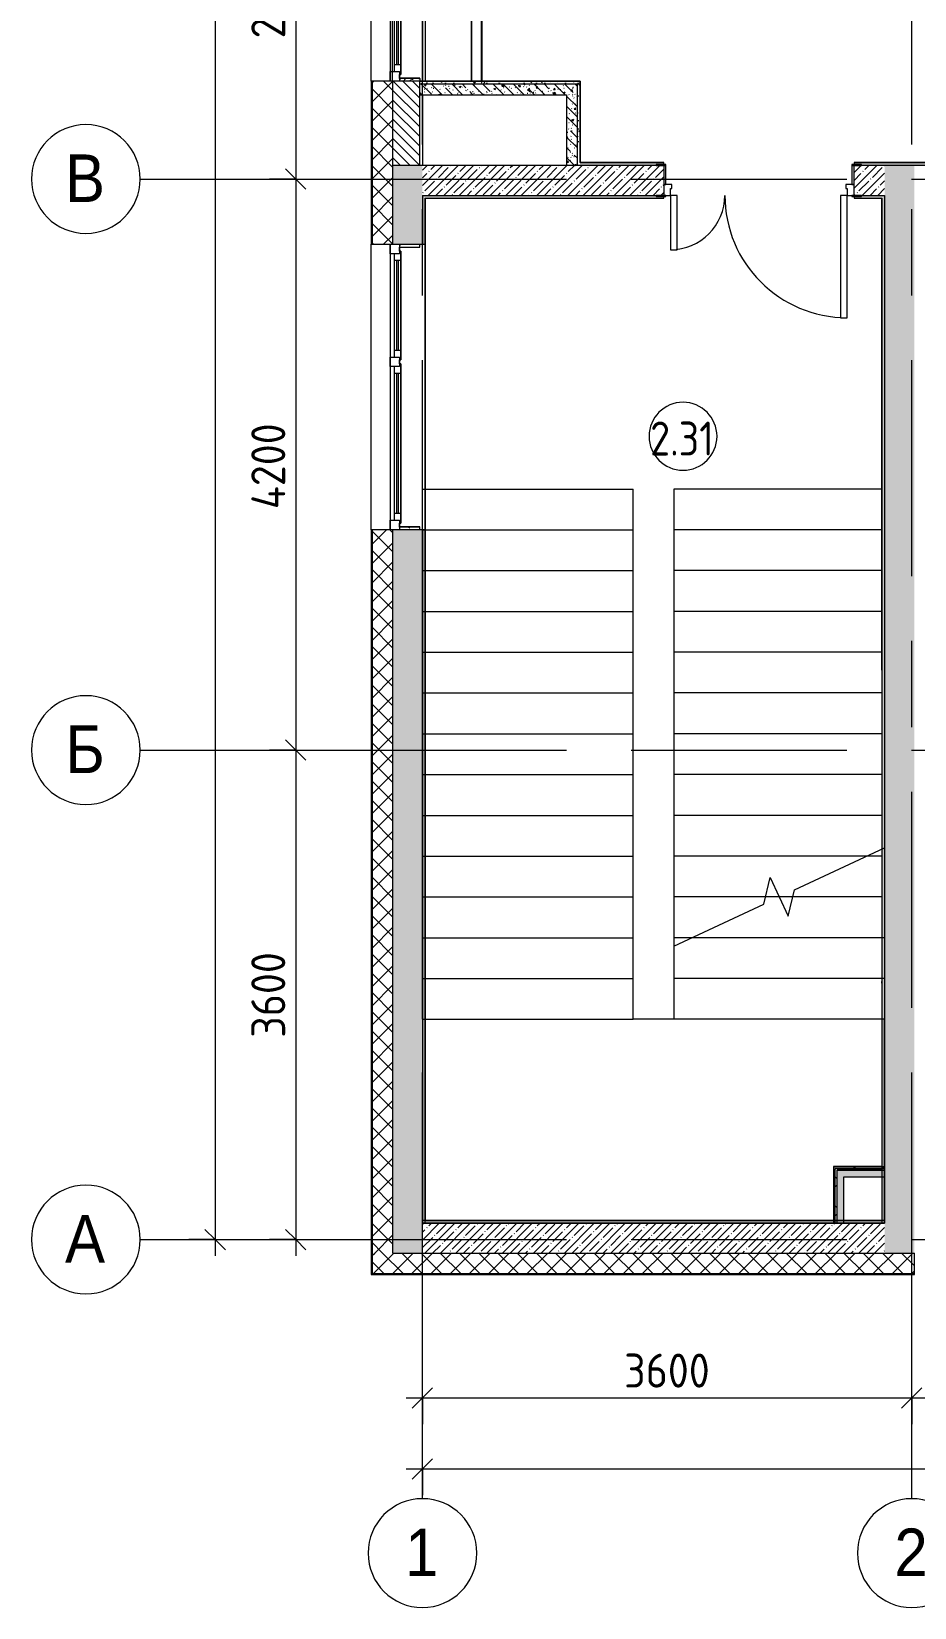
# Model space of a CAD drawing. Header units: millimetres. Extents: x -2766 to 205613, y -8553 to 29000.
# Drawn here: x -2766 to 3730, y -2706 to 8885 of the extents above; entities that cross this region are included whole.
import ezdxf

# ---------------------------------------------------------------- set-up
doc = ezdxf.new("R2010")
doc.units = ezdxf.units.MM
doc.linetypes.add('Осевая', pattern=[3175, 635, -476.25, 1587.5, -476.25])
for name, color, linetype, lineweight in [('A-ANNO-DIMS', 7, 'Continuous', 9), ('A-ANNO-DIMS-100', 7, 'Continuous', 9), ('A-AREA-IDEN', 7, 'Continuous', 9), ('A-GLAZ', 7, 'Continuous', 9), ('A-GLAZ-1', 7, 'Continuous', 13), ('A-WALL', 7, 'Continuous', 9), ('I-WALL', 7, 'Continuous', 9), ('S-STRS-1', 7, 'Continuous', 9), ('S-STRS-MBND', 7, 'Continuous', 9), ('Оси', 7, 'Continuous', 9), ('Оси-1', 7, 'Continuous', 20), ('Оси-2', 7, 'Осевая', 9)]:
    doc.layers.add(name, color=color, linetype=linetype, lineweight=lineweight)
for name, color, linetype, lineweight, true_color in [('A-DOOR-1', 7, 'Continuous', 9, 0xc0c0c0), ('A-DOOR-FRAM-1', 7, 'Continuous', 9, 0xc0c0c0), ('A-WALL-1', 9, 'Continuous', 9, 0x808080), ('A-WALL-FNSH-1', 9, 'Continuous', 9, 0x808080)]:
    doc.layers.add(name, color=color, linetype=linetype, lineweight=lineweight, true_color=true_color)
doc.styles.add('Arial', font='arial.ttf', dxfattribs={"width": 0.9, "height": 350})
doc.styles.add('GOST Common_1', font='GOST_Common.ttf', dxfattribs={"width": 0.9, "height": 250})
doc.styles.add('ISOCPEUR', font='isocpeur.ttf', dxfattribs={"width": 0.9, "height": 250})
doc.dimstyles.new('ISO-2_5_0_9К_БОЛЬШОЙ', dxfattribs={"dimscale": 304.8, "dimtxt": 248.995294, "dimasz": 0.492126, "dimexe": 0.393701, "dimexo": 0.984252, "dimgap": 0, "dimtad": 1, "dimdec": 0, "dimrnd": 10, "dimzin": 0, "dimdsep": 46, "dimtxsty": 'ISOCPEUR', "dimblk1": 'OBLIQUE', "dimblk2": 'OBLIQUE', "dimsah": 1, "dimcen": 0.09, "dimdle": 0.393701, "dimazin": 0, "dimtfac": 1, "dimtdec": 4, "dimtix": 1, "dimtmove": 0, "dimatfit": 3, "dimfxl": 1, "dimtvp": 1, "dimtolj": 1, "dimtzin": 0, "dimarcsym": 2})
doc.dimstyles.new('ISO-2_5_0_9К_БОЛЬШОЙ_1', dxfattribs={"dimscale": 304.8, "dimtxt": 248.995294, "dimasz": 0.492126, "dimexe": 0.393701, "dimexo": 0.984252, "dimgap": 0, "dimtad": 1, "dimdec": 0, "dimrnd": 10, "dimzin": 0, "dimdsep": 46, "dimtxsty": 'ISOCPEUR', "dimblk1": 'OBLIQUE', "dimblk2": 'OBLIQUE', "dimsah": 1, "dimcen": 0.09, "dimdle": 0.393701, "dimazin": 0, "dimtfac": 1, "dimtdec": 4, "dimtix": 1, "dimtmove": 2, "dimatfit": 3, "dimfxl": 1, "dimtvp": 1, "dimtolj": 1, "dimtzin": 0, "dimarcsym": 2})
pattern_1 = [(45, (0, 0), (-70.71068, 70.71068), []), (135, (0, 0), (-70.71068, -70.71068), [])]
pattern_2 = [(45, (0, 0), (-57.0246, 57.0246), []), (45, (57.025, 0), (-57.0246, 57.0246), [100.806, -20.161, 3.353, -16.808])]
pattern_3 = [(135, (0, 0), (-75.4342, -75.4342), [106.68, -17.78, 3.556, -17.78]), (135, (0, 75.39), (-75.4342, -75.4342), []), (50, (0, 0), (127.5292, -11.1576), [13.335, -146.685]), (355, (0, 0), (-24.6697, 133.74), [10.668, -117.348]), (100.451, (10.63, -0.93), (102.8597, 122.5818), [11.333, -124.663]), (46.184, (0, 35.56), (189.7552, -29.4304), [20.002, -220.027]), (96.636, (15.81, 33.1), (166.182, 173.1996), [17, -186.995]), (351.184, (0, 35.56), (166.184, 173.1976), [16.002, -176.022]), (21, (17.78, 26.67), (106.1303, -71.586), [13.335, -146.685]), (326, (17.78, 26.67), (43.2619, 128.9318), [10.668, -117.348]), (71.451, (26.62, 20.7), (149.392, 57.345), [11.333, -124.663]), (37.5, (0, 0), (2.16223, 59.18836), [3.353, -112.573, 3.353, -115.773, -117.792]), (37.5, (0, 0), (2.16223, 59.18836), [-235.052, 3.353, -114.44]), (7.5, (0, 0), (46.77386, 70.12615), [3.353, -64.567, 3.353, -109.906, -44.894]), (7.5, (0, 0), (46.77386, 70.12615), [-181.178, 3.353, -41.542]), (327.5, (-39.65, 0), (94.91367, -4.0101), [3.353, -41.097, 3.353, -135.331, -184.023]), (327.5, (-39.65, 0), (94.91367, -4.0101), [-183.134, 3.353, -180.67]), (317.5, (-57.43, 0), (103.6906, 17.7988), [3.353, -54.432, 3.353, -88.748, -130.683]), (317.5, (-57.43, 0), (103.6906, 17.7988), [-149.885, 3.353, -127.33])]
pattern_4 = [(0, (0, 0), (121.92, 30.48), [10.058, -81.382, 10.058, -81.382, -487.68]), (0, (0, 0), (121.92, 30.48), [-182.88, 10.058, -172.822, 10.058, -81.382, -213.36]), (0, (0, 0), (121.92, 30.48), [-457.2, 10.058, -50.902, 10.058, -142.342]), (120, (45.72, 15.24), (-87.356454, 90.345817), [10.058, -81.382, 10.058, -81.382, -487.68]), (120, (45.72, 15.24), (-87.356454, 90.345817), [-182.88, 10.058, -172.822, 10.058, -81.382, -213.36]), (120, (45.72, 15.24), (-87.356454, 90.345817), [-457.2, 10.058, -50.902, 10.058, -142.342]), (240, (60.96, 76.2), (-34.563546, -120.825817), [10.058, -81.382, 10.058, -81.382, -487.68]), (240, (60.96, 76.2), (-34.563546, -120.825817), [-182.88, 10.058, -172.822, 10.058, -81.382, -213.36]), (240, (60.96, 76.2), (-34.563546, -120.825817), [-457.2, 10.058, -50.902, 10.058, -142.342])]
pattern_5 = [(45, (0, 0), (-106.066, 106.066), []), (135, (0, 0), (-106.066, -106.066), [])]

# ---------------------------------------------------------------- blocks, each defined once
blk = doc.blocks.new('110_Дверь_СКБ_2Ст - Д-1 Лестничная клетка EIS60-24280000-План расстановки мебели и оборудования 2 этажа в осях 1-12')
at = {"layer": 'A-DOOR-1'}
for p, q in [((-637.5, 1010), (-637.5, 110)), ((-587.5, 1010), (-637.5, 1010)), ((-587.5, 110), (-587.5, 1010)), ((662.5, 510), (612.5, 510)), ((612.5, 510), (612.5, 110)), ((662.5, 110), (662.5, 510)), ((-637.5, 110), (-587.5, 110)), ((612.5, 110), (662.5, 110))]:
    blk.add_line(p, q, dxfattribs=at)
for centre, radius, start, end in [((-637.5, 110), 900, 0, 90), ((662.5, 110), 400, 90, 180)]:
    blk.add_arc(centre, radius, start, end, dxfattribs=at)
at = {"layer": 'A-DOOR-FRAM-1'}
for p, q in [((-672.5, 118), (-742.5, 118)), ((-742.5, 118), (-742.5, 110)), ((-672.5, 110), (-672.5, 118)), ((767.5, 118), (697.5, 118)), ((697.5, 118), (697.5, 110)), ((767.5, 110), (767.5, 118)), ((-742.5, 110), (-672.5, 110)), ((-637.5, 110), (-687.5, 110)), ((-687.5, 110), (-687.5, 30)), ((-687.5, 30), (-627.5, 30)), ((-672.5, 30), (-687.5, 30)), ((-687.5, 30), (-687.5, -110)), ((-672.5, -110), (-672.5, 30)), ((-637.5, 60), (-637.5, 110)), ((-627.5, 60), (-637.5, 60)), ((-627.5, 30), (-627.5, 60)), ((662.5, 60), (652.5, 60)), ((652.5, 60), (652.5, 30)), ((652.5, 30), (712.5, 30)), ((662.5, 110), (662.5, 60)), ((712.5, 110), (662.5, 110)), ((697.5, 110), (767.5, 110)), ((712.5, 30), (697.5, 30)), ((697.5, 30), (697.5, -110)), ((712.5, 30), (712.5, 110)), ((712.5, -110), (712.5, 30)), ((-672.5, -110), (-742.5, -110)), ((-742.5, -110), (-742.5, -118)), ((-687.5, -110), (-672.5, -110)), ((-672.5, -118), (-672.5, -110)), ((697.5, -110), (712.5, -110)), ((767.5, -110), (697.5, -110)), ((697.5, -110), (697.5, -118)), ((767.5, -118), (767.5, -110)), ((-742.5, -118), (-672.5, -118)), ((697.5, -118), (767.5, -118))]:
    blk.add_line(p, q, dxfattribs=at)
blk = doc.blocks.new('120_Окно_СКБ_2Ст - 120_Окно_СКБ_2Ст 2100х2500 _мал створка справа_-22445857-План расстановки мебели и оборудования 2 этажа в осях 1-12')
at = {"layer": 'A-GLAZ'}
for p, q in [((1050, -57), (-1050, -57)), ((-930, -107), (100, -107)), ((270, -107), (930, -107)), ((-1030, -127), (-1000, -127)), ((100, -117), (-930, -117)), ((170, -127), (200, -127)), ((930, -117), (270, -117)), ((1000, -127), (1030, -127))]:
    blk.add_line(p, q, dxfattribs=at)
at = {"layer": 'A-GLAZ-1'}
for p, q in [((-1050, -127), (-1050, -57)), ((-1050, -57), (-980, -57)), ((-980, -57), (-980, -127)), ((150, -87), (-980, -87)), ((-980, -87), (-980, -127)), ((-930, -137), (-930, -87)), ((100, -137), (100, -87)), ((150, -127), (150, -57)), ((150, -57), (220, -57)), ((150, -127), (150, -87)), ((220, -57), (220, -127)), ((980, -87), (220, -87)), ((220, -87), (220, -127)), ((270, -137), (270, -87)), ((930, -137), (930, -87)), ((980, -127), (980, -57)), ((980, -57), (1050, -57)), ((980, -127), (980, -87)), ((1050, -57), (1050, -127)), ((-980, -127), (-1050, -127)), ((-980, -127), (-1000, -127)), ((-1000, -127), (-1000, -137)), ((-1000, -137), (170, -137)), ((170, -137), (-1000, -137)), ((220, -127), (150, -127)), ((170, -127), (150, -127)), ((170, -137), (170, -127)), ((220, -127), (200, -127)), ((200, -127), (200, -137)), ((200, -137), (1000, -137)), ((1000, -137), (200, -137)), ((1050, -127), (980, -127)), ((1000, -127), (980, -127)), ((1000, -137), (1000, -127))]:
    blk.add_line(p, q, dxfattribs=at)
blk = doc.blocks.new('120_Окно_СКБ_2Ст - 120_Окно_СКБ_2Ст 2100х2400 _мал створка справа_-22446225-План расстановки мебели и оборудования 2 этажа в осях 1-12')
at = {"layer": 'A-GLAZ'}
for p, q in [((1050, -57), (-1050, -57)), ((-930, -107), (100, -107)), ((270, -107), (930, -107)), ((-1030, -127), (-1000, -127)), ((100, -117), (-930, -117)), ((170, -127), (200, -127)), ((930, -117), (270, -117)), ((1000, -127), (1030, -127))]:
    blk.add_line(p, q, dxfattribs=at)
at = {"layer": 'A-GLAZ-1'}
for p, q in [((-1050, -127), (-1050, -57)), ((-1050, -57), (-980, -57)), ((-980, -57), (-980, -127)), ((150, -87), (-980, -87)), ((-980, -87), (-980, -127)), ((-930, -137), (-930, -87)), ((100, -137), (100, -87)), ((150, -127), (150, -57)), ((150, -57), (220, -57)), ((150, -127), (150, -87)), ((220, -57), (220, -127)), ((980, -87), (220, -87)), ((220, -87), (220, -127)), ((270, -137), (270, -87)), ((930, -137), (930, -87)), ((980, -127), (980, -57)), ((980, -57), (1050, -57)), ((980, -127), (980, -87)), ((1050, -57), (1050, -127)), ((-980, -127), (-1050, -127)), ((-980, -127), (-1000, -127)), ((-1000, -127), (-1000, -137)), ((-1000, -137), (170, -137)), ((170, -137), (-1000, -137)), ((220, -127), (150, -127)), ((170, -127), (150, -127)), ((170, -137), (170, -127)), ((220, -127), (200, -127)), ((200, -127), (200, -137)), ((200, -137), (1000, -137)), ((1000, -137), (200, -137)), ((1050, -127), (980, -127)), ((1000, -127), (980, -127)), ((1000, -137), (1000, -127))]:
    blk.add_line(p, q, dxfattribs=at)
blk = doc.blocks.new('Зашивка приборов отопления42 - Зашивка приборов отопления-33374801-План расстановки мебели и оборудования 2 этажа в осях 1-12')
at = {"layer": 'A-WALL'}
for p, q in [((37472, 23439), (35392, 23439)), ((35392, 23079), (37472, 23079)), ((37472, 23079), (35392, 23079)), ((35392, 23004), (37472, 23004))]:
    blk.add_line(p, q, dxfattribs=at)
blk = doc.blocks.new('Ось сетки - D8-29747960-План расстановки мебели и оборудования 2 этажа в осях 1-12')
at = {"layer": 'Оси-1'}
for start, end in [(360, 180), (180, 360)]:
    blk.add_arc((0, 0), 4, start, end, dxfattribs=at)
blk = doc.blocks.new('DIMBLOCK1-План расстановки мебели и оборудования 2 этажа в осях 1-12')
at = {"layer": 'A-ANNO-DIMS-100'}
for p, q in [((110, -1359), (110, -1045)), ((3710, -1359), (3710, -1045)), ((-10, -1165), (3710, -1165)), ((110, -1165), (110, -1359)), ((3710, -1165), (3710, -1359))]:
    blk.add_line(p, q, dxfattribs=at)
at = {"layer": 'A-ANNO-DIMS-100', "lineweight": 20}
for p, q in [((110, -1165), (185, -1090)), ((3710, -1165), (3785, -1090)), ((110, -1165), (35, -1240)), ((3710, -1165), (3635, -1240))]:
    blk.add_line(p, q, dxfattribs=at)
at = {"layer": 'A-ANNO-DIMS-100', "color": 0, "insert": (1594, -839), "char_height": 250, "width": 758.48, "attachment_point": 1, "line_spacing_factor": 1.149209, "style": 'ISOCPEUR'}
blk.add_mtext('3600', dxfattribs=at)
blk = doc.blocks.new('_Oblique')
at = {"color": 0, "linetype": 'ByBlock', "lineweight": -2}
blk.add_line((-0.5, -0.5), (0.5, 0.5), dxfattribs=at)
blk = doc.blocks.new('DIMBLOCK2-План расстановки мебели и оборудования 2 этажа в осях 1-12')
at = {"layer": 'A-ANNO-DIMS-100'}
for p, q in [((3710, -1359), (3710, -1045)), ((8010, -1359), (8010, -1045)), ((3710, -1165), (8010, -1165)), ((3710, -1165), (3710, -1359)), ((8010, -1165), (8010, -1359))]:
    blk.add_line(p, q, dxfattribs=at)
at = {"layer": 'A-ANNO-DIMS-100', "lineweight": 20}
for p, q in [((3710, -1165), (3785, -1090)), ((8010, -1165), (8085, -1090)), ((3710, -1165), (3635, -1240)), ((8010, -1165), (7935, -1240))]:
    blk.add_line(p, q, dxfattribs=at)
at = {"layer": 'A-ANNO-DIMS-100', "color": 0, "insert": (5532, -839), "char_height": 250, "width": 787.21, "attachment_point": 1, "line_spacing_factor": 1.149209, "style": 'ISOCPEUR'}
blk.add_mtext('4300', dxfattribs=at)
blk = doc.blocks.new('DIMBLOCK21-План расстановки мебели и оборудования 2 этажа в осях 1-12')
at = {"layer": 'A-ANNO-DIMS-100', "lineweight": 20}
for p, q in [((-822, 10500), (-897, 10575)), ((-822, 10500), (-747, 10425)), ((-822, 7800), (-897, 7875)), ((-822, 7800), (-747, 7725))]:
    blk.add_line(p, q, dxfattribs=at)
at = {"layer": 'A-ANNO-DIMS-100'}
for p, q in [((-387, 10500), (-942, 10500)), ((-822, 10500), (-822, 7800)), ((-822, 10500), (-387, 10500)), ((-1016, 7800), (-702, 7800)), ((-822, 7800), (-1016, 7800))]:
    blk.add_line(p, q, dxfattribs=at)
at = {"layer": 'A-ANNO-DIMS-100', "color": 0, "insert": (-1149, 8834), "char_height": 250, "width": 758.48, "attachment_point": 1, "rotation": 90, "line_spacing_factor": 1.149209, "style": 'ISOCPEUR'}
blk.add_mtext('2700', dxfattribs=at)
blk = doc.blocks.new('DIMBLOCK22-План расстановки мебели и оборудования 2 этажа в осях 1-12')
at = {"layer": 'A-ANNO-DIMS-100'}
for p, q in [((-1016, 7800), (-702, 7800)), ((-822, 7800), (-1016, 7800)), ((-822, 7800), (-822, 3600)), ((-1016, 3600), (-702, 3600)), ((-822, 3600), (-1016, 3600))]:
    blk.add_line(p, q, dxfattribs=at)
at = {"layer": 'A-ANNO-DIMS-100', "lineweight": 20}
for p, q in [((-822, 7800), (-897, 7875)), ((-822, 7800), (-747, 7725)), ((-822, 3600), (-897, 3675)), ((-822, 3600), (-747, 3525))]:
    blk.add_line(p, q, dxfattribs=at)
at = {"layer": 'A-ANNO-DIMS-100', "color": 0, "insert": (-1149, 5372), "char_height": 250, "width": 787.21, "attachment_point": 1, "rotation": 90, "line_spacing_factor": 1.149209, "style": 'ISOCPEUR'}
blk.add_mtext('4200', dxfattribs=at)
blk = doc.blocks.new('DIMBLOCK23-План расстановки мебели и оборудования 2 этажа в осях 1-12')
at = {"layer": 'A-ANNO-DIMS-100'}
for p, q in [((-1016, 3600), (-702, 3600)), ((-822, 3600), (-1016, 3600)), ((-822, 3600), (-822, -120)), ((-1016, 0), (-702, 0)), ((-822, 0), (-1016, 0))]:
    blk.add_line(p, q, dxfattribs=at)
at = {"layer": 'A-ANNO-DIMS-100', "lineweight": 20}
for p, q in [((-822, 3600), (-897, 3675)), ((-822, 3600), (-747, 3525)), ((-822, 0), (-897, 75)), ((-822, 0), (-747, -75))]:
    blk.add_line(p, q, dxfattribs=at)
at = {"layer": 'A-ANNO-DIMS-100', "color": 0, "insert": (-1149, 1484), "char_height": 250, "width": 758.48, "attachment_point": 1, "rotation": 90, "line_spacing_factor": 1.149209, "style": 'ISOCPEUR'}
blk.add_mtext('3600', dxfattribs=at)
blk = doc.blocks.new('DIMBLOCK24-План расстановки мебели и оборудования 2 этажа в осях 1-12')
at = {"layer": 'A-ANNO-DIMS-100', "lineweight": 20}
for p, q in [((-1415, 27000), (-1490, 27075)), ((-1415, 27000), (-1340, 26925)), ((-1415, 0), (-1490, 75)), ((-1415, 0), (-1340, -75))]:
    blk.add_line(p, q, dxfattribs=at)
at = {"layer": 'A-ANNO-DIMS-100'}
for p, q in [((-1415, 27120), (-1415, -120)), ((-1609, 27000), (-1295, 27000)), ((-1415, 27000), (-1609, 27000)), ((-1609, 0), (-1295, 0)), ((-1415, 0), (-1609, 0))]:
    blk.add_line(p, q, dxfattribs=at)
at = {"layer": 'A-ANNO-DIMS-100', "color": 0, "insert": (-1742, 13572), "char_height": 250, "width": 948.1, "attachment_point": 1, "rotation": 90, "line_spacing_factor": 1.149209, "style": 'ISOCPEUR'}
blk.add_mtext('27000', dxfattribs=at)
blk = doc.blocks.new('DIMBLOCK25-План расстановки мебели и оборудования 2 этажа в осях 1-12')
at = {"layer": 'A-ANNO-DIMS-100'}
for p, q in [((110, -1881), (110, -1567)), ((38310, -1881), (38310, -1567)), ((-10, -1687), (38430, -1687)), ((110, -1687), (110, -1881)), ((38310, -1687), (38310, -1881))]:
    blk.add_line(p, q, dxfattribs=at)
at = {"layer": 'A-ANNO-DIMS-100', "lineweight": 20}
for p, q in [((110, -1687), (185, -1612)), ((38310, -1687), (38385, -1612)), ((110, -1687), (35, -1762)), ((38310, -1687), (38235, -1762))]:
    blk.add_line(p, q, dxfattribs=at)
at = {"layer": 'A-ANNO-DIMS-100', "color": 0, "insert": (18815, -1360), "char_height": 250, "width": 948.1, "attachment_point": 1, "line_spacing_factor": 1.149209, "style": 'ISOCPEUR'}
blk.add_mtext('38200', dxfattribs=at)
blk = doc.blocks.new('Марка_Помещения - Номер-25198446-План расстановки мебели и оборудования 2 этажа в осях 1-12')
at = {"layer": 'A-AREA-IDEN'}
for start, end in [(360, 180), (180, 360)]:
    blk.add_arc((0, 0), 2.5, start, end, dxfattribs=at)

msp = doc.modelspace()

# ---------------------------------------------------------------- hatches: boundary and pattern name
at = {"layer": 'A-WALL'}
h = msp.add_hatch(dxfattribs=at)
h.set_pattern_fill('FP_12', color=256, style=0, pattern_type=2)
h.set_pattern_definition(pattern_1)
h.paths.add_polyline_path([(-110, -100), (-110, 5220), (-260, 5220), (-260, -100)])
h.paths.add_polyline_path([(-260, 7320), (-110, 7320), (-110, 8520), (-260, 8520), (-260, 7516.8)])
h.paths.add_polyline_path([(-260, 10620), (-110, 10620), (-110, 11520), (-260, 11520), (-260, 10656.1)])
h.paths.add_polyline_path([(-110, 13120), (-110, 15350), (-260, 15350), (-260, 13120)])
h = msp.add_hatch(dxfattribs=at)
h.set_pattern_fill('FP_16', color=256, style=0, pattern_type=2)
h.set_pattern_definition([(135, (0, 0), (-35.35534, -35.35534), [])])
h.paths.add_polyline_path([(-110, 7900), (90, 7900), (90, 8520), (-110, 8520)])
h.paths.add_polyline_path([(90, 10620), (90, 10900), (-110, 10900), (-110, 10620)])
h.paths.add_polyline_path([(-110, 11400), (90, 11400), (90, 11520), (-110, 11520)])
h.paths.add_polyline_path([(90, 13120), (90, 14700), (-110, 14700), (-110, 13120)])
h = msp.add_hatch(dxfattribs=at)
h.set_pattern_fill('FP_12', color=256, style=0, pattern_type=2)
h.set_pattern_definition(pattern_1)
h.paths.add_polyline_path([(38287.7, -250), (38287.7, -100), (37990, -100), (37990, -250)])
h.paths.add_polyline_path([(35890, -250), (35890, -100), (34770, -100), (34770, -250), (35314.5, -250)])
h.paths.add_polyline_path([(33870, -250), (33870, -100), (33010, -100), (33010, -250), (33610, -250)])
h.paths.add_polyline_path([(30910, -250), (30910, -100), (29209.7, -100), (29209.7, -250), (30667.2, -250)])
h.paths.add_polyline_path([(26351.8, -250), (26409.7, -250), (26409.7, -100), (24810, -100), (24810, -250), (26019.8, -250)])
h.paths.add_polyline_path([(22700.3, -250), (22710, -250), (22710, -100), (21610, -100), (21610, -250), (22036.4, -250)])
h.paths.add_polyline_path([(18160, -250), (18810, -250), (18810, -100), (18160, -100)])
h.paths.add_polyline_path([(17260, -250), (17260, -100), (16110, -100), (16110, -250), (16725.1, -250)])
h.paths.add_polyline_path([(13010, -250), (13010, -100), (11660, -100), (11660, -250), (12741.7, -250)])
h.paths.add_polyline_path([(6766.5, -250), (8560, -250), (8560, -100), (4630, -100), (4630, -250)])
h.paths.add_polyline_path([(3730, -250), (3730, -100), (-260, -100), (-260, -250), (3447, -250)])
at = {"layer": 'I-WALL'}
h = msp.add_hatch(dxfattribs=at)
h.set_pattern_fill('FP_87', color=256, style=0, pattern_type=2)
h.set_pattern_definition(pattern_4)
h.paths.add_polyline_path([(90, 8520), (90, 8540), (-58, 8540), (-58, 8520)])
h = msp.add_hatch(dxfattribs=at)
h.set_pattern_fill('FP_87', color=256, style=0, pattern_type=2)
h.set_pattern_definition(pattern_4)
h.paths.add_polyline_path([(90, 8500), (130, 8500), (130, 8520), (90, 8520)])
h = msp.add_hatch(dxfattribs=at)
h.set_pattern_fill('FP_40', color=256, style=0, pattern_type=2)
h.set_pattern_definition(pattern_3)
h.paths.add_polyline_path([(1250, 8420), (1250, 8500), (90, 8500), (90, 8420), (1170, 8420)])
h = msp.add_hatch(dxfattribs=at)
h.set_pattern_fill('FP_87', color=256, style=0, pattern_type=2)
h.set_pattern_definition(pattern_4)
h.paths.add_polyline_path([(1250, 8500), (1270, 8500), (1270, 8520), (130, 8520), (130, 8500)])
h = msp.add_hatch(dxfattribs=at)
h.set_pattern_fill('FP_87', color=256, style=0, pattern_type=2)
h.set_pattern_definition(pattern_4)
h.paths.add_polyline_path([(1270, 7900), (1270, 8500), (1250, 8500), (1250, 7900)])
h = msp.add_hatch(dxfattribs=at)
h.set_pattern_fill('FP_40', color=256, style=0, pattern_type=2)
h.set_pattern_definition(pattern_3)
h.paths.add_polyline_path([(1250, 7900), (1250, 8420), (1170, 8420), (1170, 7900)])
h = msp.add_hatch(dxfattribs=at)
h.set_pattern_fill('FP_15', color=256, style=0, pattern_type=2)
h.set_pattern_definition(pattern_2)
h.paths.add_polyline_path([(110, -100), (110, 5220), (-110, 5220), (-110, -100)])
h.paths.add_polyline_path([(-110, 7320), (110, 7320), (110, 7900), (-110, 7900), (-110, 7516.8)])
h = msp.add_hatch(dxfattribs=at)
h.set_pattern_fill('FP_15', color=256, style=0, pattern_type=2)
h.set_pattern_definition(pattern_2)
h.paths.add_polyline_path([(3285, 7680), (3510, 7680), (3510, 7900), (3285, 7900), (3285, 7730)])
h.paths.add_polyline_path([(1885, 7680), (1885, 7900), (110, 7900), (110, 7680), (1830, 7680)])
h = msp.add_hatch(dxfattribs=at)
h.set_pattern_fill('FP_87', color=256, style=0, pattern_type=2)
h.set_pattern_definition(pattern_4)
h.paths.add_polyline_path([(20010, 7900), (20010, 7920), (14999.9, 7920), (14999.9, 7900), (19760, 7900)])
h.paths.add_polyline_path([(13405.6, 7900), (13559.9, 7900), (13559.9, 7920), (6530, 7920), (6530, 7900), (12760, 7900)])
h.paths.add_polyline_path([(4030, 7900), (4030, 7920), (3285, 7920), (3285, 7908), (3340, 7908), (3340, 7900), (3730, 7900)])
h.paths.add_polyline_path([(1830, 7900), (1830, 7908), (1885, 7908), (1885, 7920), (1270, 7920), (1270, 7900), (1455.3, 7900)])
h = msp.add_hatch(dxfattribs=at)
h.set_pattern_fill('FP_15', color=256, style=0, pattern_type=2)
h.set_pattern_definition(pattern_2)
h.paths.add_polyline_path([(3510, -100), (3730, -100), (3730, 7900), (3510, 7900), (3510, -70)])
h = msp.add_hatch(dxfattribs=at)
h.set_pattern_fill('FP_87', color=256, style=0, pattern_type=2)
h.set_pattern_definition(pattern_4)
h.paths.add_polyline_path([(3490, 7660), (3510, 7660), (3510, 7680), (3340, 7680), (3340, 7672), (3285, 7672), (3285, 7660), (3357.5, 7660)])
h.paths.add_polyline_path([(1885, 7660), (1885, 7672), (1830, 7672), (1830, 7680), (110, 7680), (110, 7660), (1865, 7660)])
h = msp.add_hatch(dxfattribs=at)
h.set_pattern_fill('FP_87', color=256, style=0, pattern_type=2)
h.set_pattern_definition(pattern_4)
h.paths.add_polyline_path([(130, 120), (130, 5220), (110, 5220), (110, 120)])
h.paths.add_polyline_path([(127.5, 7320), (130, 7320), (130, 7660), (110, 7660), (110, 7320)])
h = msp.add_hatch(dxfattribs=at)
h.set_pattern_fill('FP_87', color=256, style=0, pattern_type=2)
h.set_pattern_definition(pattern_4)
h.paths.add_polyline_path([(3490, 120), (3510, 120), (3510, 7660), (3490, 7659), (3490, 140)])
h = msp.add_hatch(dxfattribs=at)
h.set_pattern_fill('FP_87', color=256, style=0, pattern_type=2)
h.set_pattern_definition(pattern_4)
h.paths.add_polyline_path([(90, 7300), (90, 7320), (-58, 7320), (-58, 7300)])
h = msp.add_hatch(dxfattribs=at)
h.set_pattern_fill('FP_87', color=256, style=0, pattern_type=2)
h.set_pattern_definition(pattern_4)
h.paths.add_polyline_path([(90, 5220), (90, 5240), (-58, 5240), (-58, 5220)])
h = msp.add_hatch(dxfattribs=at)
h.set_pattern_fill('FP_88', color=256, style=0, pattern_type=2)
h.set_pattern_definition(pattern_5)
h.paths.add_polyline_path([(3135, 522.5), (3510, 522.5), (3510, 535), (3135, 535)])
h = msp.add_hatch(dxfattribs=at)
h.set_pattern_fill('FP_88', color=256, style=0, pattern_type=2)
h.set_pattern_definition(pattern_5)
h.paths.add_polyline_path([(3147.5, 120), (3147.5, 522.5), (3135, 522.5), (3135, 120)])
h = msp.add_hatch(dxfattribs=at)
h.set_pattern_fill('FP_88', color=256, style=0, pattern_type=2)
h.set_pattern_definition(pattern_5)
h.paths.add_polyline_path([(3510, 510), (3510, 522.5), (3147.5, 522.5), (3147.5, 510), (3447, 510)])
h = msp.add_hatch(dxfattribs=at)
h.set_pattern_fill('FP_88', color=256, style=0, pattern_type=2)
h.set_pattern_definition(pattern_5)
h.paths.add_polyline_path([(3160, 120), (3160, 510), (3147.5, 510), (3147.5, 120)])
for points in [[(3510, 460), (3510, 510), (3160, 510), (3160, 460), (3447, 460)], [(3210, 120), (3210, 460), (3160, 460), (3160, 120)]]:
    msp.add_hatch(color=256, dxfattribs=at).paths.add_polyline_path(points)
h = msp.add_hatch(dxfattribs=at)
h.set_pattern_fill('FP_87', color=256, style=0, pattern_type=2)
h.set_pattern_definition(pattern_4)
h.paths.add_polyline_path([(3510, 120), (3510, 140), (110, 140), (110, 120), (3490, 120)])
h = msp.add_hatch(dxfattribs=at)
h.set_pattern_fill('FP_15', color=256, style=0, pattern_type=2)
h.set_pattern_definition(pattern_2)
h.paths.add_polyline_path([(3447, -100), (3510, -100), (3510, 120), (110, 120), (110, -100), (2783.1, -100)])

# ---------------------------------------------------------------- linework, layer by layer
at = {"layer": 'A-WALL'}
for p, q in [((-268, 8520), (-268, 10620)), ((-263, 8520), (-263, 7320)), ((-260, 8520), (-260, 7320)), ((-110, 8520), (-110, 7320)), ((90, 8540), (90, 8520)), ((90, 8500), (1250, 8500)), ((1270, 8520), (1270, 7920)), ((1830, 7900), (1270, 7900)), ((4030, 7900), (3340, 7900)), ((110, 7680), (1830, 7680)), ((110, 7680), (110, 7320)), ((130, 7660), (1885, 7660)), ((130, 7320), (130, 7660)), ((130, 7659), (130, 7320)), ((3285, 7660), (3490, 7660)), ((3340, 7680), (3510, 7680)), ((3510, 7680), (3510, 120)), ((-268, 5220), (-268, 7320)), ((-263, 5220), (-263, -253)), ((-260, 5220), (-260, -250)), ((-110, 5220), (-110, -100)), ((110, 5220), (110, 120)), ((3147.5, 522.5), (3510, 522.5)), ((3147.5, 120), (3147.5, 522.5)), ((3160, 120), (3160, 510)), ((3484.5, 510), (3510, 510)), ((110, 120), (110, 120)), ((131, 141), (131, 140)), ((2881, 140), (131, 140)), ((131, 140), (3135, 140)), ((3510, 120), (3160, 120)), ((3490, 120), (3510, 120)), ((-263, -253), (3730, -253)), ((-260, -250), (3730, -250))]:
    msp.add_line(p, q, dxfattribs=at)
at = {"layer": 'A-WALL-1'}
for p, q in [((130, 8520), (-260, 8520)), ((90, 8540), (-58, 8540)), ((-58, 8540), (-58, 8520)), ((90, 7900), (90, 8520)), ((546.5, 8520), (545.5, 8520)), ((1250, 7900), (1250, 8500)), ((90, 8420), (1170, 8420)), ((1170, 8420), (1170, 7900)), ((1270, 7900), (-110, 7900)), ((1885, 7920), (1270, 7920)), ((1885, 7908), (1885, 7920)), ((4030, 7920), (3285, 7920)), ((3285, 7920), (3285, 7908)), ((1885, 7660), (1885, 7672)), ((3285, 7672), (3285, 7660)), ((3490, 7660), (3490, 120)), ((-260, 7320), (130, 7320)), ((-58, 7320), (-58, 7300)), ((90, 7300), (90, 7320)), ((-58, 7300), (90, 7300)), ((130, 5220), (-260, 5220)), ((90, 5240), (-58, 5240)), ((-58, 5240), (-58, 5220)), ((90, 5220), (90, 5240)), ((130, 120), (130, 5220)), ((3135, 535), (3135, 120)), ((3510, 535), (3490, 535)), ((3210, 460), (3510, 460)), ((3210, 120), (3210, 460)), ((131, 140), (110, 140)), ((3160, 120), (110, 120)), ((110, 120), (3490, 120)), ((3510, 140), (3490, 140)), ((-110, -100), (3730, -100)), ((3730, -250), (3730, -100))]:
    msp.add_line(p, q, dxfattribs=at)
at = {"layer": 'A-WALL-FNSH-1'}
for p, q in [((-260, 8520), (-268, 8520)), ((-268, 8520), (-268, 7320)), ((90, 8541), (-58, 8541)), ((-58, 8541), (-58, 8540)), ((90, 8540), (90, 8541)), ((1271, 8521), (90, 8521)), ((90, 8520), (545.5, 8520)), ((545.5, 8520), (545.5, 8510)), ((545.5, 8510), (546.5, 8510)), ((546.5, 8510), (546.5, 8520)), ((546.5, 8520), (1270, 8520)), ((1271, 7921), (1271, 8521)), ((1885, 7921), (1271, 7921)), ((1885, 7920), (1885, 7921)), ((4030, 7921), (3285, 7921)), ((3285, 7921), (3285, 7920)), ((131, 7659), (1885, 7659)), ((1885, 7659), (1885, 7660)), ((3285, 7660), (3285, 7659)), ((3285, 7659), (3489, 7659)), ((-268, 7320), (-260, 7320)), ((130, 7320), (131, 7320)), ((-58, 7300), (-58, 7299)), ((-58, 7299), (90, 7299)), ((90, 7299), (90, 7300)), ((-260, 5220), (-268, 5220)), ((-268, 5220), (-268, -258)), ((90, 5241), (-58, 5241)), ((-58, 5241), (-58, 5240)), ((90, 5240), (90, 5241)), ((130, 5220), (130, 140)), ((131, 5220), (130, 5220)), ((3490, 4187.6), (3489, 4187.6)), ((3489, 4187.6), (3489, 1898.7)), ((3489, 4181.7), (3490, 4181.7)), ((3489, 1898.7), (3490, 1898.7)), ((3490, 1886.1), (3489, 1886.1)), ((3489, 1886.1), (3489, 535)), ((3134, 536), (3134, 140)), ((3490, 536), (3134, 536)), ((3135, 535), (3490, 535)), ((3484.5, 511), (3160, 511)), ((3160, 511), (3160, 510)), ((3160, 510), (3484.5, 510)), ((3484.5, 510), (3484.5, 511)), ((3135, 141), (131, 141)), ((2881, 141), (2881, 140)), ((3490, 141), (2881, 141)), ((2881, 140), (3490, 140)), ((-268, -258), (3730, -258)), ((3730, -258), (3730, -250))]:
    msp.add_line(p, q, dxfattribs=at)
at = {"layer": 'I-WALL'}
for p, q in [((-110, 8520), (-110, 10620)), ((110, 10600), (110, 8520)), ((130, 10600), (130, 8520)), ((545.5, 8520), (545.5, 10600)), ((546.5, 10620), (546.5, 8520)), ((110, 8420), (110, 7900)), ((131, 7659), (130, 7659)), ((131, 7659), (131, 141)), ((3489, 7659.5), (3490, 7659.5)), ((3489, 4187.6), (3489, 7659.5)), ((3490, 7659), (3489, 7659)), ((130, 7320), (130, 5220)), ((130, 5220), (130, 7320)), ((130, 7320), (131, 7320)), ((3489, 6025.4), (3490, 6025.4)), ((3489, 6020), (3490, 6020)), ((131, 5620), (130, 5620)), ((131, 5281.3), (130, 5281.3)), ((3489, 1962), (3490, 1962)), ((3489, 1886.1), (3489, 1898.7)), ((131, 1316.9), (130, 1316.9))]:
    msp.add_line(p, q, dxfattribs=at)
at = {"layer": 'S-STRS-1'}
for p, q in [((130, 5520), (1660, 5520)), ((1660, 5220), (1660, 5520)), ((3490, 5520), (1960, 5520)), ((1960, 5520), (1960, 5220)), ((3490, 5520), (1960, 5520)), ((130, 5220), (1660, 5220)), ((130, 5220), (1660, 5220)), ((1660, 4920), (1660, 5220)), ((1960, 5220), (1960, 4920)), ((3490, 5220), (1960, 5220)), ((3490, 5220), (1960, 5220)), ((130, 4920), (1660, 4920)), ((130, 4920), (1660, 4920)), ((1660, 4620), (1660, 4920)), ((1960, 4920), (1960, 4620)), ((3490, 4920), (1960, 4920)), ((3490, 4920), (1960, 4920)), ((130, 4620), (1660, 4620)), ((130, 4620), (1660, 4620)), ((1660, 4320), (1660, 4620)), ((1960, 4620), (1960, 4320)), ((3490, 4620), (1960, 4620)), ((3490, 4620), (1960, 4620)), ((130, 4320), (1660, 4320)), ((130, 4320), (1660, 4320)), ((1660, 4020), (1660, 4320)), ((1960, 4320), (1960, 4020)), ((3490, 4320), (1960, 4320)), ((3490, 4320), (1960, 4320)), ((130, 4020), (1660, 4020)), ((130, 4020), (1660, 4020)), ((1660, 3720), (1660, 4020)), ((1960, 4020), (1960, 3720)), ((3490, 4020), (1960, 4020)), ((3490, 4020), (1960, 4020)), ((130, 3720), (1660, 3720)), ((130, 3720), (1660, 3720)), ((1660, 3420), (1660, 3720)), ((1960, 3720), (1960, 3420)), ((3490, 3720), (1960, 3720)), ((3490, 3720), (1960, 3720)), ((130, 3420), (1660, 3420)), ((130, 3420), (1660, 3420)), ((1660, 3120), (1660, 3420)), ((1960, 3420), (1960, 3120)), ((3490, 3420), (1960, 3420)), ((3490, 3420), (1960, 3420)), ((130, 3120), (1660, 3120)), ((130, 3120), (1660, 3120)), ((1660, 2820), (1660, 3120)), ((1960, 3120), (1960, 2820)), ((3490, 3120), (1960, 3120)), ((3490, 3120), (1960, 3120)), ((130, 2820), (1660, 2820)), ((130, 2820), (1660, 2820)), ((1660, 2520), (1660, 2820)), ((1960, 2820), (1960, 2520)), ((3378.4, 2820), (1960, 2820)), ((3378.4, 2820), (1960, 2820)), ((3490, 2820), (3378.4, 2820)), ((3490, 2820), (3378.4, 2820)), ((130, 2520), (1660, 2520)), ((130, 2520), (1660, 2520)), ((1660, 2220), (1660, 2520)), ((1960, 2520), (1960, 2220)), ((2634.6, 2520), (1960, 2520)), ((2634.6, 2520), (1960, 2520)), ((2735, 2520), (2634.6, 2520)), ((2735, 2520), (2634.6, 2520)), ((2835.4, 2520), (2735, 2520)), ((2835.4, 2520), (2735, 2520)), ((3490, 2520), (2835.4, 2520)), ((3490, 2520), (2835.4, 2520)), ((130, 2220), (1660, 2220)), ((130, 2220), (1660, 2220)), ((1660, 1920), (1660, 2220)), ((1960, 2220), (1960, 2158.6)), ((2091.6, 2220), (1960, 2220)), ((2091.6, 2220), (1960, 2220)), ((3490, 2220), (2091.6, 2220)), ((3490, 2220), (2091.6, 2220)), ((1960, 2158.6), (1960, 1920)), ((130, 1920), (1660, 1920)), ((130, 1920), (1660, 1920)), ((1660, 1620), (1660, 1920)), ((1960, 1920), (1960, 1620)), ((3490, 1920), (1960, 1920)), ((3490, 1920), (1960, 1920)), ((130, 1620), (1660, 1620)), ((130, 1620), (1660, 1620)), ((1960, 1620), (1660, 1620)), ((3490, 1620), (1960, 1620)), ((3490, 1620), (1960, 1620))]:
    msp.add_line(p, q, dxfattribs=at)
at = {"layer": 'S-STRS-MBND'}
for p, q in [((110, 5520), (1660, 5520)), ((110, 1620), (110, 5520)), ((1660, 1620), (1660, 5520)), ((110, 5220), (1660, 5220)), ((110, 5220), (1660, 5220)), ((110, 4920), (1660, 4920)), ((110, 4920), (1660, 4920)), ((110, 4620), (1660, 4620)), ((110, 4620), (1660, 4620)), ((110, 4320), (1660, 4320)), ((110, 4320), (1660, 4320)), ((110, 4020), (1660, 4020)), ((110, 4020), (1660, 4020)), ((110, 3720), (1660, 3720)), ((110, 3720), (1660, 3720)), ((110, 3420), (1660, 3420)), ((110, 3420), (1660, 3420)), ((110, 3120), (1660, 3120)), ((110, 3120), (1660, 3120)), ((110, 2820), (1660, 2820)), ((110, 2820), (1660, 2820)), ((2848.3, 2572.8), (3510, 2881.4)), ((3490, 2820), (3378.4, 2820)), ((3490, 2820), (3378.4, 2820)), ((2621.7, 2467.2), (2669, 2661.6)), ((2669, 2661.6), (2801, 2378.4)), ((2801, 2378.4), (2848.3, 2572.8)), ((110, 2520), (1660, 2520)), ((110, 2520), (1660, 2520)), ((1960, 2158.6), (2621.7, 2467.2)), ((2735, 2520), (2634.6, 2520)), ((2735, 2520), (2634.6, 2520)), ((3490, 2520), (2835.4, 2520)), ((3490, 2520), (2835.4, 2520)), ((110, 2220), (1660, 2220)), ((110, 2220), (1660, 2220)), ((3510, 2220), (2091.6, 2220)), ((3510, 2220), (2091.6, 2220)), ((3510, 2220), (3510, 1620)), ((1960, 2158.6), (1960, 1620)), ((110, 1920), (1660, 1920)), ((110, 1920), (1660, 1920)), ((3510, 1920), (1960, 1920)), ((3510, 1920), (1960, 1920)), ((110, 1620), (110, 120)), ((110, 1620), (1660, 1620)), ((110, 1620), (1660, 1620)), ((1960, 1620), (1660, 1620)), ((3510, 1620), (1960, 1620)), ((3510, 1620), (1960, 1620)), ((3510, 120), (3510, 1620)), ((110, 120), (3510, 120))]:
    msp.add_line(p, q, dxfattribs=at)
at = {"layer": 'Оси'}
for p, q in [((-1966, 7800), (534, 7800)), ((-1966, 3600), (534, 3600)), ((110, -1906.3), (110, 593.7)), ((3710, -1906.3), (3710, 593.7)), ((-1966, 0), (534, 0))]:
    msp.add_line(p, q, dxfattribs=at)
at = {"layer": 'Оси-2'}
for p, q in [((3710, 593.7), (3710, 24898.1)), ((110, 593.7), (110, 12880)), ((534, 7800), (35990, 7800)), ((534, 3600), (35990, 3600)), ((534, 0), (35990, 0))]:
    msp.add_line(p, q, dxfattribs=at)

# ---------------------------------------------------------------- block references
at = {"layer": 'A-AREA-IDEN', "xscale": 99.99999999999993, "yscale": 99.99999999999993, "zscale": 99.99999999999993}
msp.add_blockref('Марка_Помещения - Номер-25198446-План расстановки мебели и оборудования 2 этажа в осях 1-12', (2027.1, 5907.9), dxfattribs=at)
at = {"layer": 'A-DOOR-1', "rotation": 180}
msp.add_blockref('110_Дверь_СКБ_2Ст - Д-1 Лестничная клетка EIS60-24280000-План расстановки мебели и оборудования 2 этажа в осях 1-12', (2597.5, 7790), dxfattribs=at)
at = {"layer": 'A-GLAZ', "rotation": 89.99999999999993}
for name, p in [('120_Окно_СКБ_2Ст - 120_Окно_СКБ_2Ст 2100х2500 _мал створка справа_-22445857-План расстановки мебели и оборудования 2 этажа в осях 1-12', (-185, 9570)), ('120_Окно_СКБ_2Ст - 120_Окно_СКБ_2Ст 2100х2400 _мал створка справа_-22446225-План расстановки мебели и оборудования 2 этажа в осях 1-12', (-185, 6270))]:
    msp.add_blockref(name, p, dxfattribs=at)
at = {"layer": 'A-WALL', "rotation": 90.0000000000001}
msp.add_blockref('Зашивка приборов отопления42 - Зашивка приборов отопления-33374801-План расстановки мебели и оборудования 2 этажа в осях 1-12', (23549, -26871.9), dxfattribs=at)
at = {"layer": 'Оси-1', "xscale": 99.99999999999993, "yscale": 99.99999999999993, "zscale": 99.99999999999993, "rotation": 269.9999999999994}
for p in [(-2366, 7800), (-2366, 3600), (-2366, 0)]:
    msp.add_blockref('Ось сетки - D8-29747960-План расстановки мебели и оборудования 2 этажа в осях 1-12', p, dxfattribs=at)
at = {"layer": 'Оси-1', "xscale": 99.99999999999993, "yscale": 99.99999999999993, "zscale": 99.99999999999993}
for p in [(110, -2306.3), (3710, -2306.3)]:
    msp.add_blockref('Ось сетки - D8-29747960-План расстановки мебели и оборудования 2 этажа в осях 1-12', p, dxfattribs=at)

# ---------------------------------------------------------------- texts
at = {"layer": 'A-AREA-IDEN', "insert": (1785.3, 6016.4), "char_height": 250, "width": 606.076, "attachment_point": 1, "style": 'GOST Common_1'}
msp.add_mtext('2.31', dxfattribs=at)
at = {"layer": 'Оси', "char_height": 350, "attachment_point": 1, "style": 'Arial'}
for s, insert, width in [('\\fArial|b0|i0|c204|p34|;\\W.9;В', (-2518.8, 7981), 360.759), ('\\fArial|b0|i0|c204|p34|;\\W.9;Б', (-2515.6, 3781), 353.544), ('\\fArial|b0|i0|c204|p34|;\\W.9;А', (-2518.8, 181), 360.759), ('\\fArial|b0|i0|c204|p34|;\\W.9;1', (-17.5, -2125.6), 303.038), ('\\fArial|b0|i0|c204|p34|;\\W.9;2', (3582.5, -2125.6), 303.038)]:
    msp.add_mtext(s, dxfattribs=dict(at, insert=insert, width=width))

# ---------------------------------------------------------------- dimensions: what is measured, and where the dimension line sits
at = {"layer": 'A-ANNO-DIMS'}
dim = msp.add_linear_dim(base=(-1415.3, 0), p1=(-1309.2, 27000), p2=(-1309.2, 0), angle=90, dimstyle='ISO-2_5_0_9К_БОЛЬШОЙ_1', override={"dimpost": '<>', "dimfxl": 26999.999823}, dxfattribs=at)
dim.commit()
dim.dimension.update_dxf_attribs({"geometry": 'DIMBLOCK24-План расстановки мебели и оборудования 2 этажа в осях 1-12', "text_midpoint": (-1575.2, 14046), "dimtype": 160, "text_rotation": 90})
for base, p1, p2, override, picture, middle in [((-822.4, 7800), (-87.2, 10500), (-716.3, 7800), {"dimpost": '<>', "dimfxl": 2772.312902}, 'DIMBLOCK21-План расстановки мебели и оборудования 2 этажа в осях 1-12', (-947.4, 9150)), ((-822.4, 3600), (-716.3, 7800), (-716.3, 3600), {"dimpost": '<>', "dimfxl": 4200}, 'DIMBLOCK22-План расстановки мебели и оборудования 2 этажа в осях 1-12', (-947.4, 5700)), ((-822.4, 0), (-716.3, 3600), (-716.3, 0), {"dimpost": '<>', "dimfxl": 3600}, 'DIMBLOCK23-План расстановки мебели и оборудования 2 этажа в осях 1-12', (-947.4, 1800))]:
    dim = msp.add_linear_dim(base=base, p1=p1, p2=p2, angle=90, dimstyle='ISO-2_5_0_9К_БОЛЬШОЙ', override=override, dxfattribs=at)
    dim.commit()
    dim.dimension.update_dxf_attribs({"geometry": picture, "text_midpoint": middle})
for base, p1, p2, override, picture, middle in [((3710, -1165.2), (110, -1059.1), (3710, -1059.1), {"dimpost": '<>', "dimfxl": 3599.999993}, 'DIMBLOCK1-План расстановки мебели и оборудования 2 этажа в осях 1-12', (1910, -1040.2)), ((8010, -1165.2), (3710, -1059.1), (8010, -1059.1), {"dimpost": '<>', "dimfxl": 4299.999972}, 'DIMBLOCK2-План расстановки мебели и оборудования 2 этажа в осях 1-12', (5860, -1040.2)), ((38310, -1686.8), (110, -1580.8), (38310, -1580.8), {"dimpost": '<>', "dimfxl": 38199.999966}, 'DIMBLOCK25-План расстановки мебели и оборудования 2 этажа в осях 1-12', (19210, -1561.8))]:
    dim = msp.add_linear_dim(base=base, p1=p1, p2=p2, dimstyle='ISO-2_5_0_9К_БОЛЬШОЙ', override=override, dxfattribs=at)
    dim.commit()
    dim.dimension.update_dxf_attribs({"geometry": picture, "text_midpoint": middle})

doc.saveas('drawing.dxf')
